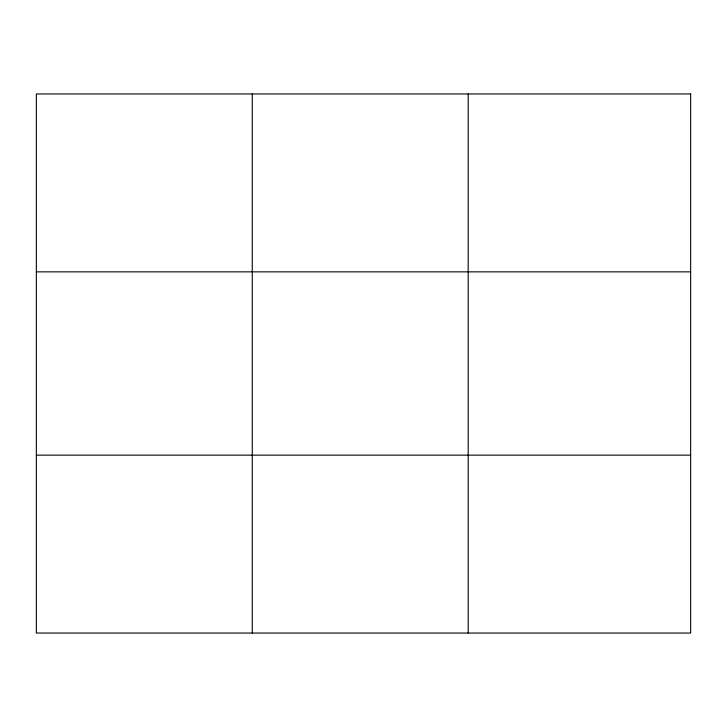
<?xml version="1.0" encoding="UTF-8"?>
<svg xmlns="http://www.w3.org/2000/svg" width="727" height="727" viewBox="0 0 727 727"><rect width="100%" height="100%" fill="white"/><g stroke="black" fill="none" stroke-linecap="round" stroke-linejoin="round"><path stroke-width="1.09" d="M252.269 633.044L252.269 93.956M468.188 633.044L468.188 93.956M36.35 271.853L690.65 271.853M36.35 455.147L690.65 455.147M690.65 93.956L690.65 633.044L36.35 633.044L36.35 93.956L690.65 93.956"/></g></svg>
